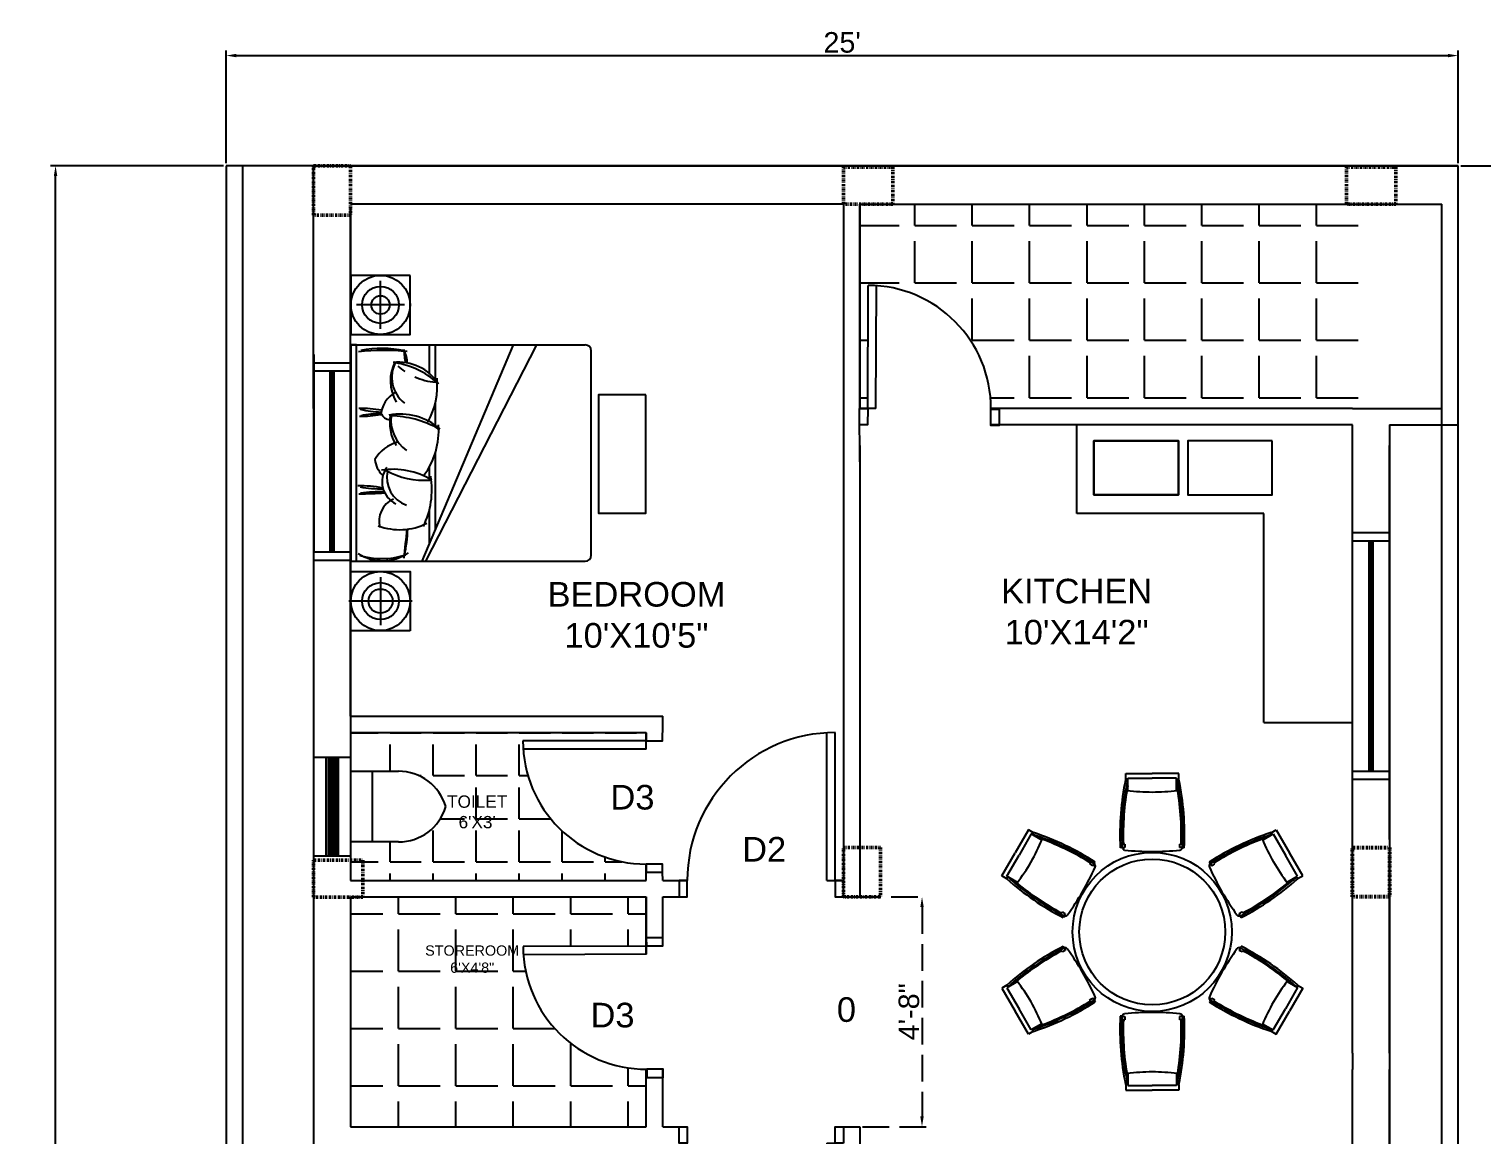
# Model space of a CAD drawing. Header units: inches. Extents: x 140261 to 278399, y 61833 to 125561.
# Drawn here: x 140621 to 140974.8, y 62731 to 63000.3 of the extents above; entities that cross this region are included whole.
import ezdxf

# ---------------------------------------------------------------- set-up
doc = ezdxf.new("R2010")
doc.units = ezdxf.units.IN
doc.linetypes.add('Aec_Rating_Smoke', pattern=[9, 4.5, 2, -2.5])
doc.linetypes.add('DASHDOT', pattern=[1, 0.5, -0.25, 0, -0.25])
doc.layers.add('column', color=1, linetype='Aec_Rating_Smoke', lineweight=50)
for name, color, linetype in [('door', 6, 'Continuous'), ('FUR', 7, 'Continuous'), ('ID-LOOSE', 31, 'Continuous'), ('ID-LOOSE2', 8, 'Continuous'), ('WINDOW 2', 11, 'Continuous')]:
    doc.layers.add(name, color=color, linetype=linetype)
doc.styles.get("Standard").update_dxf_attribs({"font": 'arial.ttf'})
doc.dimstyles.new('ISO-25', dxfattribs={"dimtxt": 5, "dimasz": 2.5, "dimexe": 1.25, "dimexo": 0.625, "dimtad": 1, "dimdec": 1, "dimlunit": 4, "dimtxsty": 'Standard', "dimcen": 2.5, "dimadec": 0, "dimazin": 0, "dimtfac": 1, "dimtdec": 1, "dimtmove": 0, "dimatfit": 3, "dimfxl": 1, "dimarcsym": 0})
pattern_1 = [(0, (75, 17.601), (0, 13.97), [10.16, -3.81]), (90, (75, 17.601), (-13.97, 9e-16), [10.16, -3.81])]

# ---------------------------------------------------------------- blocks, each defined once
blk = doc.blocks.new('ventilator')
at = {"layer": 'WINDOW 2'}
for p, q in [((-4.5, 24), (4.5, 24)), ((-1.5, 24), (-1.5, 0)), ((-1, 24), (-1, 0)), ((-0.5, 24), (-0.5, 0)), ((0, 24), (0, 0)), ((0.5, 24), (0.5, 0)), ((1, 24), (1, 0)), ((1.5, 24), (1.5, 0)), ((-4.5, 0), (4.5, 0))]:
    blk.add_line(p, q, dxfattribs=at)
blk = doc.blocks.new('door 1')
for p, q in [((36, 4), (36, 40)), ((38, 4), (38, 40)), ((36, 4), (38, 4))]:
    blk.add_line(p, q)
for points in [[(2, 4), (0, 4), (0, 0), (2, 0)], [(40.01, 4), (38.01, 4), (38.01, 0), (40.01, 0)]]:
    blk.add_lwpolyline(points, close=True)
blk.add_arc((38, 4), 36, 90, 180)
blk = doc.blocks.new('CH-5')
at = {"layer": 'FUR', "color": 40}
for p, q in [((-199, 280), (-199, 324)), ((-199, 324), (1, 324)), ((201, 324), (1, 324)), ((201, 280), (201, 324)), ((-216, -208), (-206, -208)), ((218, -208), (208, -208)), ((-225, -234), (-205, -233)), ((227, -234), (207, -233))]:
    blk.add_line(p, q, dxfattribs=at)
at = {"layer": 'FUR', "color": 32}
for p, q in [((-199, 280), (-184, 280)), ((-183, 197), (-183, 289)), ((-183, 289), (1, 289)), ((185, 289), (1, 289)), ((185, 197), (185, 289)), ((201, 280), (186, 280)), ((-225, -234), (-240, -234)), ((227, -234), (242, -234))]:
    blk.add_line(p, q, dxfattribs=at)
for centre, radius, start, end in [((1822, -139), 2065, 168.2772, 182.6507), ((-1820, -139), 2065, 357.3493, 11.7228), ((-205, -233), 20, 182.6507, 264.361), ((1, 1852), 2115, 264.361, 270), ((1, 1852), 2115, 270, 275.639), ((207, -233), 20, 275.639, 357.3493)]:
    blk.add_arc(centre, radius, start, end, dxfattribs=at)
at = {"layer": 'FUR', "color": 40}
for centre, radius, start, end in [((1822, -139), 2050, 168.1902, 182.6507), ((1822, -139), 2040, 169.5139, 181.9483), ((-1820, -139), 2040, 358.0517, 10.4861), ((-1820, -139), 2050, 357.3493, 11.8098), ((14, 1799), 1614, 262.7905, 269.5563), ((-12, 1799), 1614, 270.4437, 277.2095), ((1822, -139), 2030, 181.9449, 182.6507), ((-1820, -139), 2030, 357.3493, 358.0551)]:
    blk.add_arc(centre, radius, start, end, dxfattribs=at)
blk = doc.blocks.new('RT-SET5')
at = {"layer": 'FUR', "color": 32}
blk.add_circle((1, -18), 600, dxfattribs=at)
at = {"layer": 'FUR', "color": 40}
blk.add_circle((1, -18), 550, dxfattribs=at)
at = {"color": 2}
blk.add_blockref('CH-5', (0, 852), dxfattribs=at)
for p, rotation in [((-753, 416), 59.99999999999999), ((754, 418), 299.9999999999999), ((-752, -454), 120), ((755, -452), 240), ((2, -888), 180)]:
    blk.add_blockref('CH-5', p, dxfattribs=dict(at, rotation=rotation))
blk = doc.blocks.new('*D257')
at = {"color": 0, "lineweight": -2, "transparency": 16777216}
for p, q in [((140669.01, 62967.67), (140669.01, 62995.13)), ((140969.01, 62967.67), (140969.01, 62995.13)), ((140671.51, 62993.88), (140966.51, 62993.88))]:
    blk.add_line(p, q, dxfattribs=at)
at = {"color": 0, "transparency": 16777216}
for points in [[(140671.51, 62994.3), (140671.51, 62993.46), (140669.01, 62993.88)], [(140966.51, 62994.3), (140966.51, 62993.46), (140969.01, 62993.88)]]:
    blk.add_solid(points, dxfattribs=at)
at = {"layer": 'Defpoints', "color": 0, "transparency": 16777216}
for p in [(140969.01, 62993.88), (140669.01, 62967.04), (140969.01, 62967.04)]:
    blk.add_point(p, dxfattribs=at)
at = {"color": 0, "transparency": 16777216, "insert": (140819.01, 62997.06), "char_height": 5, "attachment_point": 5}
blk.add_mtext("25'", dxfattribs=at)
blk = doc.blocks.new('*D258')
at = {"color": 0, "lineweight": -2, "transparency": 16777216}
for p, q in [((140668.39, 62967.04), (140626.22, 62967.04)), ((140627.47, 62429.54), (140627.47, 62964.54)), ((140668.39, 62427.04), (140626.22, 62427.04))]:
    blk.add_line(p, q, dxfattribs=at)
at = {"color": 0, "transparency": 16777216}
for points in [[(140627.05, 62964.54), (140627.89, 62964.54), (140627.47, 62967.04)], [(140627.05, 62429.54), (140627.89, 62429.54), (140627.47, 62427.04)]]:
    blk.add_solid(points, dxfattribs=at)
at = {"layer": 'Defpoints', "color": 0, "transparency": 16777216}
for p in [(140627.47, 62967.04), (140669.01, 62967.04), (140669.01, 62427.04)]:
    blk.add_point(p, dxfattribs=at)
at = {"color": 0, "transparency": 16777216, "insert": (140624.3, 62697.04), "char_height": 5, "attachment_point": 5, "rotation": 90}
blk.add_mtext("45'", dxfattribs=at)
blk = doc.blocks.new('*D262')
at = {"color": 0, "lineweight": -2, "transparency": 16777216}
for p, q in [((140969.64, 62967.04), (141019.52, 62967.04)), ((141018.27, 62964.54), (141018.27, 62560.41)), ((140952.95, 62557.91), (141019.52, 62557.91))]:
    blk.add_line(p, q, dxfattribs=at)
at = {"color": 0, "transparency": 16777216}
for points in [[(141017.85, 62964.54), (141018.68, 62964.54), (141018.27, 62967.04)], [(141017.85, 62560.41), (141018.68, 62560.41), (141018.27, 62557.91)]]:
    blk.add_solid(points, dxfattribs=at)
at = {"layer": 'Defpoints', "color": 0, "transparency": 16777216}
for p in [(140969.01, 62967.04), (140952.32, 62557.91), (141018.27, 62557.91)]:
    blk.add_point(p, dxfattribs=at)
at = {"color": 0, "transparency": 16777216, "insert": (141015.09, 62762.48), "char_height": 5, "attachment_point": 5, "rotation": 90}
blk.add_mtext('34\'-1"', dxfattribs=at)
blk = doc.blocks.new('*D280')
at = {"layer": 'column', "color": 0, "lineweight": -2, "transparency": 16777216}
for p, q in [((140821.95, 62788.97), (140839.71, 62788.97)), ((140838.46, 62786.47), (140838.46, 62735.47)), ((140823.95, 62732.97), (140839.71, 62732.97))]:
    blk.add_line(p, q, dxfattribs=at)
at = {"layer": 'column', "color": 0, "transparency": 16777216}
for points in [[(140838.04, 62786.47), (140838.87, 62786.47), (140838.46, 62788.97)], [(140838.04, 62735.47), (140838.87, 62735.47), (140838.46, 62732.97)]]:
    blk.add_solid(points, dxfattribs=at)
at = {"layer": 'Defpoints', "color": 0, "transparency": 16777216}
for p in [(140821.32, 62788.97), (140823.32, 62732.97), (140838.46, 62732.97)]:
    blk.add_point(p, dxfattribs=at)
at = {"layer": 'column', "color": 0, "transparency": 16777216, "insert": (140835.28, 62760.97), "char_height": 5, "attachment_point": 5, "rotation": 90}
blk.add_mtext('4\'-8"', dxfattribs=at)

msp = doc.modelspace()

# ---------------------------------------------------------------- hatches: boundary and pattern name
at = {"true_color": 0x5e67af}
h = msp.add_hatch(dxfattribs=at)
h.set_pattern_fill('ANGLE', color=165, scale=2)
h.set_pattern_definition(pattern_1)
h.paths.add_polyline_path([(140948.32, 62957.69), (140823.32, 62957.69), (140823.32, 62934.32), (140823.32, 62918.97), (140823.32, 62907.92), (140825.24, 62907.91), (140825.25, 62907.91), (140825.37, 62937.91, -0.413012), (140855.25, 62907.91), (140943.32, 62907.91), (140948.32, 62907.91)])
at = {"true_color": 0x4554a5}
h = msp.add_hatch(dxfattribs=at)
h.set_pattern_fill('ANGLE', color=175, scale=2)
h.set_pattern_definition(pattern_1)
h.paths.add_polyline_path([(140741.33, 62776.85), (140771.32, 62776.97), (140771.32, 62777.99), (140771.32, 62778.99), (140771.32, 62778.99), (140771.32, 62788.97), (140699.32, 62788.97), (140699.32, 62732.97), (140771.32, 62732.97), (140771.32, 62746.97, -0.412972)])

# ---------------------------------------------------------------- linework, layer by layer
for p, q in [((140669.01, 62967.04), (140669.01, 62427.04)), ((140969.01, 62967.04), (140669.01, 62967.04)), ((140673.01, 62967.04), (140673.01, 62427.04)), ((140690.32, 62907.91), (140690.32, 62967.04)), ((140690.32, 62967.04), (140969.01, 62967.04)), ((140969.01, 62427.04), (140969.01, 62967.04)), ((140819.32, 62957.69), (140699.32, 62957.69)), ((140699.32, 62956.97), (140699.32, 62935.29)), ((140699.32, 62832.97), (140699.32, 62956.97)), ((140819.32, 62957.69), (140819.32, 62934.32)), ((140823.25, 62957.69), (140823.25, 62934.32)), ((140823.32, 62957.69), (140823.32, 62934.32)), ((140823.32, 62957.69), (140965.01, 62957.69)), ((140965.01, 62427.04), (140965.01, 62957.69)), ((140819.32, 62940.65), (140819.32, 62918.97)), ((140823.32, 62940.65), (140823.32, 62918.97)), ((140699.32, 62918.97), (140699.32, 62935.29)), ((140823.25, 62934.32), (140823.25, 62907.91)), ((140690.39, 62921.07), (140690.39, 62873.07)), ((140699.32, 62922.97), (140699.32, 62828.97)), ((140699.39, 62873.07), (140699.39, 62921.07)), ((140819.32, 62918.97), (140819.32, 62822.97)), ((140823.32, 62918.97), (140823.32, 62907.91)), ((140690.32, 62907.91), (140690.32, 62557.91)), ((140827.25, 62907.91), (140823.25, 62907.91)), ((140827.25, 62907.9), (140825.25, 62907.91)), ((140943.32, 62907.91), (140855.25, 62907.91)), ((140943.32, 62907.91), (140965.01, 62907.91)), ((140823.32, 62898.91), (140823.25, 62903.91)), ((140825.22, 62903.91), (140823.25, 62903.91)), ((140825.22, 62903.91), (140823.32, 62903.91)), ((140943.32, 62903.91), (140855.23, 62903.91)), ((140943.32, 62903.91), (140855.23, 62903.91)), ((140876.19, 62882.31), (140876.19, 62903.91)), ((140943.32, 62898.91), (140943.32, 62903.91)), ((140952.32, 62903.91), (140952.32, 62557.91)), ((140952.32, 62903.91), (140969.01, 62903.91)), ((140690.32, 62898.91), (140690.32, 62802.91)), ((140823.32, 62894.91), (140823.32, 62898.91)), ((140823.32, 62898.91), (140823.32, 62822.97)), ((140943.32, 62802.91), (140943.32, 62898.91)), ((140943.32, 62802.91), (140943.32, 62898.91)), ((140952.32, 62802.91), (140952.32, 62898.91)), ((140823.32, 62894.91), (140823.32, 62788.97)), ((140921.72, 62882.31), (140876.19, 62882.31)), ((140921.72, 62831.46), (140921.72, 62882.31)), ((140819.32, 62835.29), (140819.32, 62798.91)), ((140699.32, 62832.97), (140771.32, 62832.97)), ((140699.32, 62832.97), (140775.32, 62832.97)), ((140775.32, 62828.97), (140775.32, 62832.97)), ((140699.32, 62828.97), (140699.32, 62792.97)), ((140699.32, 62828.97), (140771.32, 62828.97)), ((140699.32, 62828.97), (140771.32, 62828.97)), ((140699.32, 62828.97), (140771.32, 62828.97)), ((140771.32, 62826.95), (140771.32, 62828.97)), ((140819.31, 62828.97), (140819.31, 62792.97)), ((140921.72, 62831.46), (140943.32, 62831.46)), ((140771.28, 62824.94), (140771.28, 62826.94)), ((140699.32, 62819.59), (140704.59, 62819.59)), ((140704.59, 62819.59), (140704.59, 62802.33)), ((140704.59, 62819.59), (140710.98, 62819.54)), ((140921.72, 62802.91), (140921.72, 62803.98)), ((140704.59, 62802.33), (140699.32, 62802.33)), ((140710.98, 62802.33), (140704.59, 62802.33)), ((140943.32, 62798.91), (140943.32, 62802.91)), ((140690.32, 62798.91), (140690.32, 62762.91)), ((140771.32, 62792.97), (140771.32, 62796.94)), ((140819.32, 62798.91), (140819.32, 62792.97)), ((140943.32, 62750.91), (140943.32, 62798.91)), ((140952.32, 62750.91), (140952.32, 62798.91)), ((140699.32, 62792.97), (140771.32, 62792.97)), ((140775.32, 62792.97), (140775.28, 62794.94)), ((140775.32, 62792.97), (140781.31, 62792.97)), ((140817.31, 62792.97), (140819.32, 62792.97)), ((140699.32, 62788.97), (140771.32, 62788.97)), ((140699.32, 62788.97), (140699.32, 62732.97)), ((140699.32, 62788.97), (140771.32, 62788.97)), ((140771.32, 62788.97), (140771.32, 62774.97)), ((140771.32, 62788.97), (140771.32, 62774.97)), ((140771.32, 62774.97), (140771.32, 62788.97)), ((140771.32, 62774.97), (140771.32, 62788.97)), ((140771.32, 62774.97), (140771.32, 62788.97)), ((140775.32, 62777), (140775.32, 62788.97)), ((140775.32, 62788.97), (140781.31, 62788.97)), ((140775.32, 62777), (140775.32, 62788.97)), ((140819.32, 62788.97), (140823.32, 62788.97)), ((140771.33, 62774.97), (140771.33, 62776.97)), ((140690.32, 62762.91), (140690.32, 62726.91)), ((140699.32, 62756.97), (140699.32, 62752.97)), ((140943.32, 62750.91), (140943.32, 62746.91)), ((140771.32, 62732.97), (140771.32, 62746.97)), ((140771.32, 62732.97), (140771.32, 62746.97)), ((140771.32, 62732.97), (140771.32, 62746.97)), ((140775.32, 62732.97), (140775.32, 62746.99)), ((140943.32, 62566.91), (140943.32, 62746.91)), ((140952.32, 62566.91), (140952.32, 62746.91)), ((140699.32, 62732.97), (140771.32, 62732.97)), ((140775.32, 62732.97), (140781.31, 62732.97)), ((140817.32, 62732.97), (140823.32, 62732.97)), ((140823.32, 62732.97), (140823.32, 62566.91))]:
    msp.add_line(p, q)
at = {"color": 175, "linetype": 'Continuous', "true_color": 0x4554a5, "transparency": 33554687}
for p, q in [((140699.32, 62828.95), (140706.06, 62828.95)), ((140708.92, 62828.95), (140708.92, 62828.97)), ((140708.92, 62828.95), (140716.54, 62828.95)), ((140719.4, 62828.95), (140719.4, 62828.97)), ((140719.4, 62828.95), (140727.02, 62828.95)), ((140729.87, 62828.95), (140729.87, 62828.97)), ((140729.87, 62828.95), (140737.49, 62828.95)), ((140740.35, 62828.95), (140740.35, 62828.97)), ((140740.35, 62828.95), (140747.97, 62828.95)), ((140750.83, 62828.95), (140750.83, 62828.97)), ((140750.83, 62828.95), (140758.45, 62828.95)), ((140761.31, 62828.95), (140761.31, 62828.97)), ((140761.31, 62828.95), (140768.93, 62828.95)), ((140708.92, 62819.56), (140708.92, 62826.1)), ((140719.4, 62818.48), (140719.4, 62826.1)), ((140729.87, 62818.48), (140729.87, 62826.1)), ((140740.35, 62818.48), (140740.35, 62826.1)), ((140715.93, 62818.48), (140716.54, 62818.48)), ((140719.4, 62818.48), (140727.02, 62818.48)), ((140729.87, 62818.48), (140737.49, 62818.48)), ((140740.35, 62818.48), (140742.49, 62818.48)), ((140729.87, 62808), (140729.87, 62815.62)), ((140740.35, 62808), (140740.35, 62815.62)), ((140721.18, 62808), (140727.02, 62808)), ((140729.87, 62808), (140737.49, 62808)), ((140740.35, 62808), (140747.97, 62808)), ((140719.4, 62797.52), (140719.4, 62805.14)), ((140729.87, 62797.52), (140729.87, 62805.14)), ((140740.35, 62797.52), (140740.35, 62805.14)), ((140750.83, 62797.52), (140750.83, 62804.98)), ((140708.92, 62797.52), (140708.92, 62802.33)), ((140699.32, 62797.52), (140706.06, 62797.52)), ((140708.92, 62797.52), (140716.54, 62797.52)), ((140719.4, 62797.52), (140727.02, 62797.52)), ((140729.87, 62797.52), (140737.49, 62797.52)), ((140740.35, 62797.52), (140747.97, 62797.52)), ((140750.83, 62797.52), (140758.45, 62797.52)), ((140761.31, 62797.52), (140761.31, 62798.64)), ((140761.31, 62797.52), (140765.37, 62797.52)), ((140708.92, 62792.97), (140708.92, 62794.66)), ((140719.4, 62792.97), (140719.4, 62794.66)), ((140729.87, 62792.97), (140729.87, 62794.66)), ((140740.35, 62792.97), (140740.35, 62794.66)), ((140750.83, 62792.97), (140750.83, 62794.66)), ((140761.31, 62792.97), (140761.31, 62794.66))]:
    msp.add_line(p, q, dxfattribs=at)
for points in [[(140880.28, 62900.07), (140900.88, 62900.07), (140900.88, 62886.91), (140880.28, 62886.91)], [(140880.28, 62886.91), (140900.88, 62886.91), (140900.88, 62900.07), (140880.28, 62900.07)], [(140880.28, 62900.07), (140900.88, 62900.07), (140900.88, 62886.91), (140880.28, 62886.91)], [(140923.76, 62900.07), (140903.15, 62900.07), (140903.15, 62886.91), (140923.76, 62886.91)]]:
    msp.add_lwpolyline(points, close=True)
msp.add_lwpolyline([(140771.32, 62828.95), (140771.28, 62828.95), (140771.28, 62826.95), (140775.28, 62826.95), (140775.28, 62828.95)])
for centre, start, end in [((140710.98, 62807.54), 16.4301, 90), ((140710.98, 62814.33), 270, 343.5699)]:
    msp.add_arc(centre, 12, start, end)
at = {"layer": 'column', "linetype": 'DASHDOT'}
for points in [[(140690.32, 62967.04), (140699.32, 62967.04), (140699.32, 62955.04), (140690.32, 62955.04)], [(140828.32, 62788.97), (140819.32, 62788.97), (140819.32, 62800.97), (140828.32, 62800.97)], [(140702.32, 62797.9), (140702.32, 62788.9), (140690.32, 62788.9), (140690.32, 62797.9)]]:
    msp.add_lwpolyline(points, close=True, dxfattribs=at)
at = {"layer": 'column', "linetype": 'DASHDOT', "transparency": 33554687}
for points in [[(140819.32, 62957.69), (140819.32, 62966.69), (140831.32, 62966.69), (140831.32, 62957.69)], [(140941.82, 62957.69), (140941.82, 62966.69), (140953.82, 62966.69), (140953.82, 62957.69)]]:
    msp.add_lwpolyline(points, close=True, dxfattribs=at)
at = {"layer": 'column', "linetype": 'DASHDOT', "lineweight": 53}
msp.add_lwpolyline([(140952.32, 62788.97), (140943.32, 62788.97), (140943.32, 62800.97), (140952.32, 62800.97)], close=True, dxfattribs=at)
at = {"layer": 'door'}
for p, q in [((140825.25, 62907.91), (140825.37, 62937.91)), ((140827.25, 62907.9), (140827.37, 62937.9)), ((140771.28, 62826.94), (140741.28, 62826.94)), ((140771.28, 62824.94), (140741.28, 62824.94)), ((140771.33, 62776.97), (140741.33, 62776.85)), ((140771.33, 62774.97), (140741.33, 62774.85))]:
    msp.add_line(p, q, dxfattribs=at)
for points in [[(140823.24, 62907.92), (140825.24, 62907.91), (140825.22, 62903.91), (140823.22, 62903.92)], [(140855.25, 62907.79), (140857.25, 62907.78), (140857.23, 62903.78), (140855.23, 62903.79)], [(140771.28, 62796.94), (140771.28, 62794.94), (140775.28, 62794.94), (140775.28, 62796.94)], [(140771.32, 62778.99), (140771.33, 62776.99), (140775.33, 62777), (140775.32, 62779)], [(140771.45, 62746.97), (140771.46, 62744.97), (140775.46, 62744.99), (140775.45, 62746.99)]]:
    msp.add_lwpolyline(points, close=True, dxfattribs=at)
for centre, start, end in [((140825.25, 62907.91), 359.7649, 89.7649), ((140771.28, 62826.94), 180, 270), ((140771.33, 62776.97), 180.2351, 270.2351)]:
    msp.add_arc(centre, 30, start, end, dxfattribs=at)
at = {"layer": 'ID-LOOSE'}
for p, q in [((140699.39, 62923.41), (140756.45, 62923.41)), ((140757.9, 62872.16), (140757.9, 62921.97)), ((140699.39, 62870.72), (140756.45, 62870.72))]:
    msp.add_line(p, q, dxfattribs=at)
for points in [[(140713.8, 62940.34), (140699.39, 62940.34), (140699.39, 62925.94), (140713.8, 62925.94)], [(140700.77, 62870.72), (140700.77, 62923.41), (140699.39, 62923.41), (140699.39, 62870.72)], [(140771.22, 62911.23), (140759.7, 62911.23), (140759.7, 62882.41), (140771.22, 62882.41)], [(140713.8, 62853.79), (140699.39, 62853.79), (140699.39, 62868.2), (140713.8, 62868.2)]]:
    msp.add_lwpolyline(points, close=True, dxfattribs=at)
for centre, start, end in [((140756.45, 62921.97), 0, 90), ((140756.45, 62872.16), 270, 0)]:
    msp.add_arc(centre, 1.44, start, end, dxfattribs=at)
at = {"layer": 'ID-LOOSE2'}
for p, q in [((140706.6, 62927.28), (140706.6, 62939)), ((140712.46, 62933.14), (140700.74, 62933.14)), ((140706.6, 62866.86), (140706.6, 62855.13)), ((140714.32, 62861), (140698.88, 62861))]:
    msp.add_line(p, q, dxfattribs=at)
at = {"layer": 'ID-LOOSE2', "linetype": 'Continuous'}
for p, q in [((140716.72, 62870.72), (140738.97, 62923.41)), ((140717.65, 62870.72), (140744.67, 62923.41)), ((140718.5, 62916.44), (140718.5, 62923.41)), ((140719.96, 62914.94), (140719.96, 62923.41)), ((140719.96, 62903.8), (140719.96, 62909.33)), ((140719.96, 62878.4), (140719.96, 62897.12)), ((140718.5, 62890.82), (140718.5, 62893.69)), ((140718.5, 62874.93), (140718.5, 62883.22))]:
    msp.add_line(p, q, dxfattribs=at)
at = {"layer": 'ID-LOOSE2', "color": 7, "linetype": 'Continuous'}
for centre in [(140706.6, 62933.14), (140706.6, 62861)]:
    msp.add_circle(centre, 7.2, dxfattribs=at)
at = {"layer": 'ID-LOOSE2'}
for centre, radius in [((140706.6, 62933.14), 4.49), ((140706.6, 62933.14), 2.23), ((140706.6, 62861), 4.49), ((140706.6, 62861), 2.94)]:
    msp.add_circle(centre, radius, dxfattribs=at)
at = {"layer": 'ID-LOOSE2', "linetype": 'Continuous'}
for centre, radius, start, end in [((140707.45, 62866.95), 55.12, 84.0935, 96.4707), ((140726.49, 62922.49), 14.19, 180.7851, 193.9629), ((140717.38, 62915.5), 8.02, 151.8876, 231.8707), ((140721.82, 62931.3), 17.11, 229.9508, 236.951), ((140721.82, 62931.3), 17.11, 246.2982, 263.8539), ((140702.52, 62886.42), 21.49, 78.3689, 93.123), ((140702.33, 62927.3), 21.25, 267.8261, 281.8211), ((140718.27, 62905.12), 9.16, 173.5607, 234.2853), ((140715.28, 62891.16), 7.16, 168.0413, 250.8342), ((140702.04, 62861.82), 27.24, 79.1351, 92.0447), ((140701.2, 62971.06), 83.93, 270.1063, 274.3854), ((141000.42, 62843.93), 289.45, 173.1424, 174.5476), ((140706.84, 62890.41), 19.07, 253.9263, 287.1409)]:
    msp.add_arc(centre, radius, start, end, dxfattribs=at)
at = {"layer": 'ID-LOOSE2', "color": 7, "linetype": 'Continuous'}
for centre, radius, start, end in [((140706.94, 62897.43), 25.13, 77.3175, 101.7435), ((140702.46, 62918.06), 10.73, 5.0174, 21.2748), ((140718.94, 62914.66), 9.94, 151.6404, 211.3345), ((140711.07, 62907.75), 11.44, 32.3262, 97), ((140707.41, 62900.07), 19.16, 47.3201, 81.4624), ((140702.09, 62913.52), 18.35, 330.9467, 5.467), ((140713.49, 62905.81), 6.84, 118.1996, 176.5061), ((140707.03, 62928.25), 21.2, 255.3434, 269.2809), ((140707.2, 62877.92), 28.74, 90.9919, 100.6945), ((140709.08, 62907.79), 2.59, 204.1567, 265.8974), ((140711.38, 62891.67), 14.86, 49.1339, 100.5299), ((140719.26, 62904.4), 10.41, 168.4081, 212.0077), ((140708.37, 62880.55), 25.61, 61.605, 88.1749), ((140702.64, 62902.49), 18.13, 323.2201, 4.4972), ((140713.25, 62890.76), 9.31, 105.4018, 149.7122), ((140711.47, 62896.22), 6.31, 186.8992, 226.0421), ((140709.71, 62875.1), 18, 58.6542, 99.1977), ((140712.99, 62890.04), 6, 144.1671, 243.8421), ((140717.21, 62909.42), 19, 241.0456, 274.1497), ((140707.04, 62918.16), 29.83, 259.5301, 270.3869), ((140698.72, 62888.11), 20.38, 333.96, 9.3474), ((140707.45, 62844.28), 43.37, 89.9394, 97.5533), ((140712.28, 62880.36), 6.05, 114.7523, 193.9192), ((140711.29, 62893.16), 14.77, 249.3026, 296.5026), ((140677.18, 62879.61), 36.06, 348.1169, 358.2497), ((140707.16, 62882.03), 11.2, 237.51, 303.8336)]:
    msp.add_arc(centre, radius, start, end, dxfattribs=at)
at = {"layer": 'WINDOW 2'}
for p, q in [((140699.32, 62918.97), (140690.32, 62918.97)), ((140699.32, 62916.97), (140690.32, 62916.97)), ((140694.32, 62872.97), (140694.32, 62916.97)), ((140694.82, 62872.97), (140694.82, 62916.97)), ((140695.32, 62872.97), (140695.32, 62916.97)), ((140952.32, 62877.61), (140943.32, 62877.61)), ((140952.32, 62875.61), (140943.32, 62875.61)), ((140947.32, 62819.61), (140947.32, 62875.61)), ((140947.82, 62819.61), (140947.82, 62875.61)), ((140948.32, 62819.61), (140948.32, 62875.61)), ((140690.32, 62872.97), (140699.32, 62872.97)), ((140690.32, 62870.97), (140699.32, 62870.97)), ((140943.32, 62819.61), (140952.32, 62819.61)), ((140943.32, 62817.61), (140952.32, 62817.61))]:
    msp.add_line(p, q, dxfattribs=at)

# ---------------------------------------------------------------- block references
msp.add_blockref('ventilator', (140694.82, 62798.97))
at = {"layer": 'column', "color": 2, "xscale": 0.03230180956870368, "yscale": 0.03230180956870368, "zscale": 0.03230180956870368}
msp.add_blockref('RT-SET5', (140894.49, 62780.99), dxfattribs=at)
at = {"layer": 'door'}
msp.add_blockref('door 1', (140779.31, 62788.97), dxfattribs=at)
at = {"layer": 'door', "xscale": -1, "rotation": 180}
msp.add_blockref('door 1', (140779.31, 62732.97), dxfattribs=at)

# ---------------------------------------------------------------- texts
at = {"attachment_point": 1}
for s, width, insert, char_height in [('\\pxqc;BEDROOM\\P10\'X10\'5"', 89.8205, (140724.02, 62865.66), 6), ('\\pxqc;KITCHEN\\P10\'X14\'2"', 76.2628, (140837.98, 62866.43), 6), ('\\pxqc;\\PD3', 69.3032, (140733.3, 62826.23), 6), ("\\pxqc;TOILET\\P6'X3'", 51.0965, (140704.59, 62813.66), 3), ('\\pxqc;\\PD2', 69.3032, (140765.37, 62813.55), 6), ('\\pxqc;STOREROOM\\P6\'X4\'8"', 36.813, (140710.52, 62777.13), 2.5), ('\\pxqc;\\P0', 69.3032, (140785.4, 62774.51), 6), ('\\pxqc;\\PD3', 69.3032, (140728.44, 62773.16), 6)]:
    msp.add_mtext_dynamic_manual_height_columns(s, width=width, gutter_width=12.5, heights=[0], dxfattribs=dict(at, insert=insert, char_height=char_height))

# ---------------------------------------------------------------- dimensions: what is measured, and where the dimension line sits
dim = msp.add_linear_dim(base=(140969.01, 62993.88), p1=(140669.01, 62967.04), p2=(140969.01, 62967.04), dimstyle='ISO-25')
dim.commit()
dim.dimension.update_dxf_attribs({"geometry": '*D257', "text_midpoint": (140819.01, 62997.06)})
for base, p1, p2, picture, middle in [((140627.47, 62967.04), (140669.01, 62427.04), (140669.01, 62967.04), '*D258', (140624.3, 62697.04)), ((141018.27, 62557.91), (140969.01, 62967.04), (140952.32, 62557.91), '*D262', (141015.09, 62762.48))]:
    dim = msp.add_linear_dim(base=base, p1=p1, p2=p2, angle=90, dimstyle='ISO-25')
    dim.commit()
    dim.dimension.update_dxf_attribs({"geometry": picture, "text_midpoint": middle})
at = {"layer": 'column'}
dim = msp.add_linear_dim(base=(140838.46, 62732.97), p1=(140821.32, 62788.97), p2=(140823.32, 62732.97), angle=90, dimstyle='ISO-25', dxfattribs=at)
dim.commit()
dim.dimension.update_dxf_attribs({"geometry": '*D280', "text_midpoint": (140835.28, 62760.97)})

doc.saveas('drawing.dxf')
